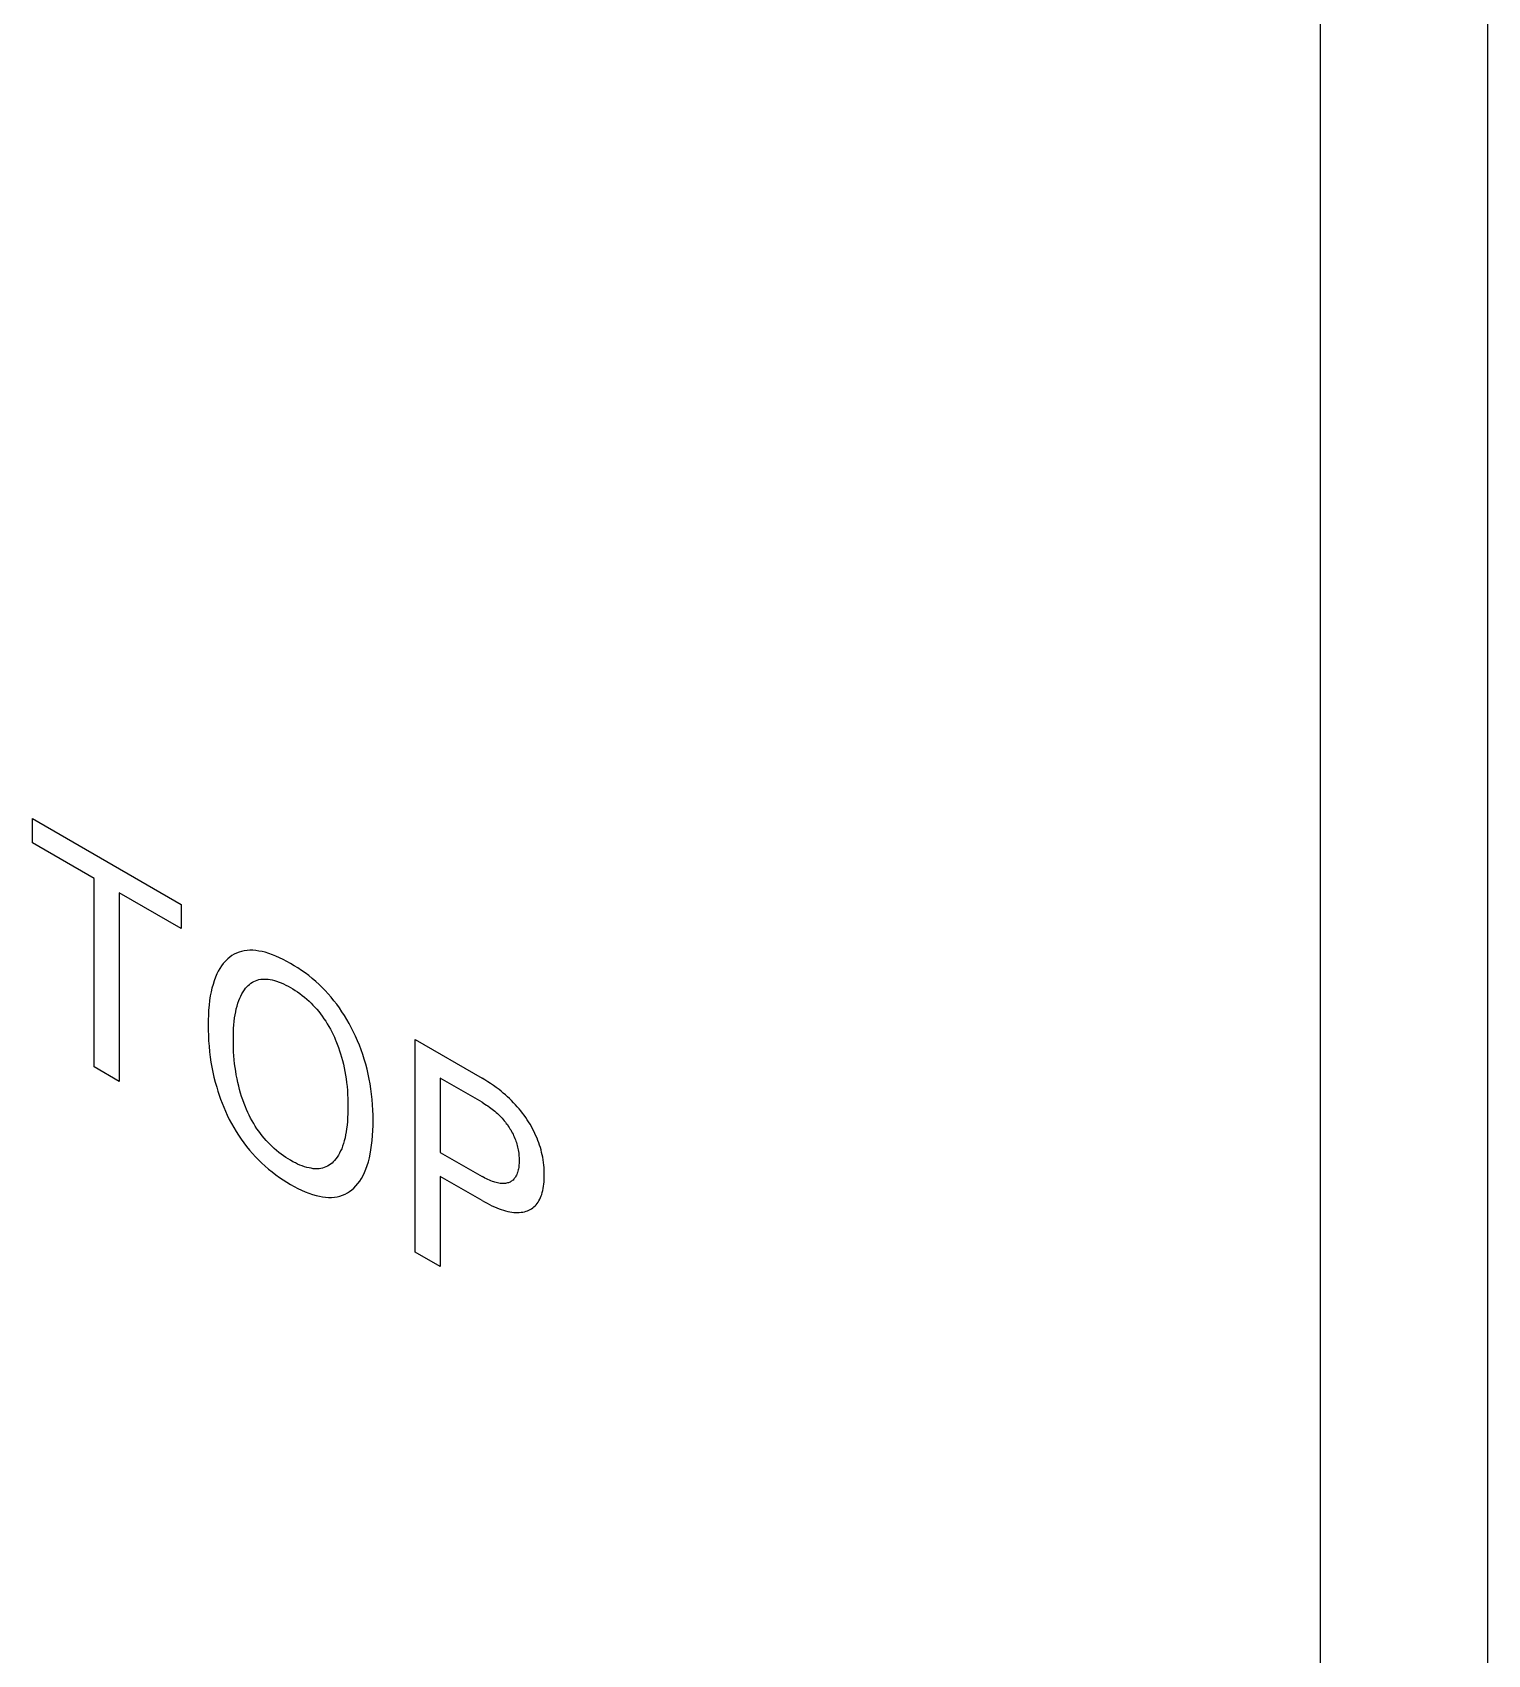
# Model space of a CAD drawing. Extents: x 0 to 420, y 0 to 297.
# Drawn here: x 171.76 to 184.06, y 141.18 to 154.89 of the extents above; entities that cross this region are included whole.
import ezdxf

# ---------------------------------------------------------------- set-up
doc = ezdxf.new("R2010")
doc.units = 0
doc.header["$LTSCALE"] = 23.1
doc.layers.add('40000_ISO', color=7, linetype='CONTINUOUS')

msp = doc.modelspace()

# ---------------------------------------------------------------- linework, layer by layer
at = {"layer": '40000_ISO', "color": 7, "linetype": 'CONTINUOUS'}
for p, q in [((182.65, 155.597), (182.65, 120.487)), ((184.064, 155.597), (184.064, 120.487)), ((171.765, 148.042), (171.765, 148.246)), ((171.765, 148.246), (173.021, 147.521)), ((172.286, 147.741), (171.765, 148.042)), ((172.286, 146.148), (172.286, 147.741)), ((172.499, 147.618), (172.499, 146.025)), ((173.021, 147.317), (172.499, 147.618)), ((173.021, 147.521), (173.021, 147.317)), ((173.377, 147.021), (173.362, 147.001)), ((173.393, 147.039), (173.377, 147.021)), ((173.41, 147.056), (173.393, 147.039)), ((173.415, 147.061), (173.41, 147.056)), ((173.433, 147.075), (173.415, 147.061)), ((173.451, 147.088), (173.433, 147.075)), ((173.47, 147.099), (173.451, 147.088)), ((173.49, 147.109), (173.47, 147.099)), ((173.511, 147.117), (173.49, 147.109)), ((173.533, 147.124), (173.511, 147.117)), ((173.555, 147.129), (173.533, 147.124)), ((173.579, 147.132), (173.555, 147.129)), ((173.603, 147.133), (173.579, 147.132)), ((173.628, 147.133), (173.603, 147.133)), ((173.653, 147.131), (173.628, 147.133)), ((173.679, 147.127), (173.653, 147.131)), ((173.706, 147.122), (173.679, 147.127)), ((173.732, 147.116), (173.706, 147.122)), ((173.762, 147.107), (173.732, 147.116)), ((173.793, 147.096), (173.762, 147.107)), ((173.823, 147.084), (173.793, 147.096)), ((173.854, 147.07), (173.823, 147.084)), ((173.885, 147.055), (173.854, 147.07)), ((173.916, 147.039), (173.885, 147.055)), ((173.947, 147.022), (173.916, 147.039)), ((173.978, 147.003), (173.947, 147.022)), ((174.008, 146.984), (173.978, 147.003)), ((173.3, 146.876), (173.291, 146.845)), ((173.311, 146.906), (173.3, 146.876)), ((173.323, 146.934), (173.311, 146.906)), ((173.335, 146.957), (173.323, 146.934)), ((173.348, 146.98), (173.335, 146.957)), ((173.362, 147.001), (173.348, 146.98)), ((173.624, 146.863), (173.637, 146.87)), ((173.637, 146.87), (173.651, 146.876)), ((173.651, 146.876), (173.665, 146.881)), ((173.665, 146.881), (173.679, 146.885)), ((173.679, 146.885), (173.694, 146.888)), ((173.694, 146.888), (173.71, 146.889)), ((173.71, 146.889), (173.725, 146.89)), ((173.725, 146.89), (173.741, 146.89)), ((173.741, 146.89), (173.758, 146.888)), ((173.758, 146.888), (173.774, 146.886)), ((173.774, 146.886), (173.791, 146.883)), ((173.791, 146.883), (173.81, 146.878)), ((173.81, 146.878), (173.829, 146.872)), ((173.829, 146.872), (173.849, 146.865)), ((174.039, 146.963), (174.008, 146.984)), ((174.07, 146.942), (174.039, 146.963)), ((174.1, 146.919), (174.07, 146.942)), ((174.13, 146.894), (174.1, 146.919)), ((174.16, 146.869), (174.13, 146.894)), ((174.187, 146.844), (174.16, 146.869)), ((173.268, 146.747), (173.262, 146.708)), ((173.275, 146.781), (173.268, 146.747)), ((173.282, 146.813), (173.275, 146.781)), ((173.291, 146.845), (173.282, 146.813)), ((173.517, 146.727), (173.526, 146.746)), ((173.526, 146.746), (173.535, 146.764)), ((173.535, 146.764), (173.545, 146.781)), ((173.545, 146.781), (173.556, 146.798)), ((173.556, 146.798), (173.567, 146.813)), ((173.567, 146.813), (173.578, 146.824)), ((173.578, 146.824), (173.588, 146.835)), ((173.588, 146.835), (173.6, 146.845)), ((173.6, 146.845), (173.612, 146.854)), ((173.612, 146.854), (173.624, 146.863)), ((173.849, 146.865), (173.868, 146.858)), ((173.868, 146.858), (173.888, 146.849)), ((173.888, 146.849), (173.907, 146.839)), ((173.907, 146.839), (173.927, 146.829)), ((173.927, 146.829), (173.947, 146.818)), ((173.947, 146.818), (173.966, 146.806)), ((173.966, 146.806), (173.986, 146.794)), ((173.986, 146.794), (174.006, 146.781)), ((174.006, 146.781), (174.026, 146.767)), ((174.026, 146.767), (174.045, 146.752)), ((174.045, 146.752), (174.064, 146.736)), ((174.064, 146.736), (174.084, 146.72)), ((174.213, 146.819), (174.187, 146.844)), ((174.239, 146.793), (174.213, 146.819)), ((174.264, 146.765), (174.239, 146.793)), ((174.289, 146.737), (174.264, 146.765)), ((174.313, 146.707), (174.289, 146.737)), ((173.254, 146.627), (173.252, 146.586)), ((173.258, 146.668), (173.254, 146.627)), ((173.262, 146.708), (173.258, 146.668)), ((173.478, 146.588), (173.483, 146.613)), ((173.483, 146.613), (173.488, 146.638)), ((173.488, 146.638), (173.495, 146.662)), ((173.495, 146.662), (173.501, 146.685)), ((173.501, 146.685), (173.509, 146.708)), ((173.509, 146.708), (173.517, 146.727)), ((174.084, 146.72), (174.103, 146.703)), ((174.103, 146.703), (174.12, 146.687)), ((174.12, 146.687), (174.136, 146.67)), ((174.136, 146.67), (174.153, 146.652)), ((174.153, 146.652), (174.169, 146.634)), ((174.169, 146.634), (174.185, 146.615)), ((174.185, 146.615), (174.2, 146.596)), ((174.2, 146.596), (174.215, 146.576)), ((174.337, 146.677), (174.313, 146.707)), ((174.359, 146.646), (174.337, 146.677)), ((174.381, 146.614), (174.359, 146.646)), ((174.402, 146.582), (174.381, 146.614)), ((173.252, 146.586), (173.25, 146.544)), ((173.25, 146.544), (173.25, 146.501)), ((173.25, 146.501), (173.25, 146.457)), ((173.25, 146.457), (173.252, 146.412)), ((173.464, 146.439), (173.465, 146.471)), ((173.465, 146.471), (173.468, 146.502)), ((173.468, 146.502), (173.471, 146.532)), ((173.471, 146.532), (173.474, 146.562)), ((173.474, 146.562), (173.478, 146.588)), ((174.215, 146.576), (174.229, 146.555)), ((174.229, 146.555), (174.244, 146.534)), ((174.244, 146.534), (174.257, 146.512)), ((174.257, 146.512), (174.27, 146.49)), ((174.27, 146.49), (174.283, 146.467)), ((174.283, 146.467), (174.295, 146.444)), ((174.422, 146.549), (174.402, 146.582)), ((174.441, 146.515), (174.422, 146.549)), ((174.46, 146.481), (174.441, 146.515)), ((174.477, 146.447), (174.46, 146.481)), ((173.252, 146.412), (173.254, 146.368)), ((173.254, 146.368), (173.258, 146.322)), ((173.258, 146.322), (173.262, 146.276)), ((173.463, 146.408), (173.464, 146.439)), ((173.463, 146.375), (173.463, 146.408)), ((173.463, 146.342), (173.463, 146.375)), ((173.464, 146.309), (173.463, 146.342)), ((174.295, 146.444), (174.306, 146.421)), ((174.306, 146.421), (174.317, 146.398)), ((174.317, 146.398), (174.327, 146.374)), ((174.327, 146.374), (174.33, 146.367)), ((174.33, 146.367), (174.341, 146.339)), ((174.341, 146.339), (174.352, 146.312)), ((174.495, 146.408), (174.477, 146.447)), ((174.513, 146.369), (174.495, 146.408)), ((174.529, 146.33), (174.513, 146.369)), ((174.544, 146.291), (174.529, 146.33)), ((175, 144.582), (175, 146.378)), ((175, 146.378), (175.565, 146.052)), ((173.262, 146.276), (173.268, 146.23)), ((173.268, 146.23), (173.274, 146.188)), ((173.274, 146.188), (173.281, 146.146)), ((173.465, 146.275), (173.464, 146.309)), ((173.468, 146.241), (173.465, 146.275)), ((173.47, 146.207), (173.468, 146.241)), ((173.474, 146.172), (173.47, 146.207)), ((174.352, 146.312), (174.361, 146.284)), ((174.361, 146.284), (174.37, 146.257)), ((174.37, 146.257), (174.378, 146.229)), ((174.378, 146.229), (174.385, 146.202)), ((174.385, 146.202), (174.393, 146.171)), ((174.557, 146.252), (174.544, 146.291)), ((174.57, 146.212), (174.557, 146.252)), ((174.582, 146.17), (174.57, 146.212)), ((172.499, 146.025), (172.286, 146.148)), ((173.281, 146.146), (173.29, 146.104)), ((173.29, 146.104), (173.299, 146.061)), ((173.299, 146.061), (173.31, 146.019)), ((173.478, 146.141), (173.474, 146.172)), ((173.483, 146.11), (173.478, 146.141)), ((173.488, 146.079), (173.483, 146.11)), ((173.494, 146.047), (173.488, 146.079)), ((173.501, 146.016), (173.494, 146.047)), ((174.393, 146.171), (174.4, 146.139)), ((174.4, 146.139), (174.406, 146.108)), ((174.406, 146.108), (174.412, 146.077)), ((174.412, 146.077), (174.416, 146.046)), ((174.416, 146.046), (174.42, 146.016)), ((174.594, 146.128), (174.582, 146.17)), ((174.603, 146.086), (174.594, 146.128)), ((174.612, 146.044), (174.603, 146.086)), ((174.62, 146.003), (174.612, 146.044)), ((175.212, 146.052), (175.212, 145.425)), ((175.565, 145.848), (175.212, 146.052)), ((175.589, 146.037), (175.565, 146.052)), ((173.31, 146.019), (173.322, 145.976)), ((173.322, 145.976), (173.332, 145.942)), ((173.332, 145.942), (173.343, 145.908)), ((173.343, 145.908), (173.355, 145.874)), ((173.508, 145.984), (173.501, 146.016)), ((173.516, 145.955), (173.508, 145.984)), ((173.524, 145.926), (173.516, 145.955)), ((173.533, 145.897), (173.524, 145.926)), ((174.42, 146.016), (174.424, 145.982)), ((174.424, 145.982), (174.427, 145.948)), ((174.427, 145.948), (174.429, 145.915)), ((174.429, 145.915), (174.431, 145.881)), ((174.626, 145.962), (174.62, 146.003)), ((174.632, 145.916), (174.626, 145.962)), ((174.637, 145.871), (174.632, 145.916)), ((175.613, 146.022), (175.589, 146.037)), ((175.637, 146.007), (175.613, 146.022)), ((175.661, 145.991), (175.637, 146.007)), ((175.685, 145.973), (175.661, 145.991)), ((175.709, 145.955), (175.685, 145.973)), ((175.727, 145.941), (175.709, 145.955)), ((175.745, 145.926), (175.727, 145.941)), ((175.762, 145.911), (175.745, 145.926)), ((175.78, 145.895), (175.762, 145.911)), ((173.355, 145.874), (173.368, 145.84)), ((173.368, 145.84), (173.382, 145.806)), ((173.382, 145.806), (173.397, 145.772)), ((173.397, 145.772), (173.412, 145.739)), ((173.543, 145.868), (173.533, 145.897)), ((173.554, 145.839), (173.543, 145.868)), ((173.565, 145.81), (173.554, 145.839)), ((173.575, 145.786), (173.565, 145.81)), ((173.586, 145.762), (173.575, 145.786)), ((174.431, 145.881), (174.431, 145.849)), ((174.431, 145.849), (174.432, 145.816)), ((174.432, 145.783), (174.431, 145.751)), ((174.432, 145.816), (174.432, 145.783)), ((174.64, 145.826), (174.637, 145.871)), ((174.643, 145.782), (174.64, 145.826)), ((174.644, 145.739), (174.643, 145.782)), ((175.565, 145.848), (175.578, 145.84)), ((175.578, 145.84), (175.59, 145.833)), ((175.59, 145.833), (175.603, 145.825)), ((175.603, 145.825), (175.615, 145.817)), ((175.615, 145.817), (175.627, 145.808)), ((175.627, 145.808), (175.64, 145.799)), ((175.64, 145.799), (175.652, 145.79)), ((175.652, 145.79), (175.663, 145.781)), ((175.663, 145.781), (175.674, 145.772)), ((175.674, 145.772), (175.684, 145.763)), ((175.797, 145.879), (175.78, 145.895)), ((175.815, 145.862), (175.797, 145.879)), ((175.832, 145.844), (175.815, 145.862)), ((175.847, 145.828), (175.832, 145.844)), ((175.863, 145.811), (175.847, 145.828)), ((175.878, 145.793), (175.863, 145.811)), ((175.892, 145.775), (175.878, 145.793)), ((175.907, 145.757), (175.892, 145.775)), ((173.412, 145.739), (173.429, 145.704)), ((173.429, 145.704), (173.447, 145.669)), ((173.447, 145.669), (173.466, 145.635)), ((173.466, 145.635), (173.487, 145.602)), ((173.597, 145.738), (173.586, 145.762)), ((173.609, 145.715), (173.597, 145.738)), ((173.622, 145.692), (173.609, 145.715)), ((173.635, 145.669), (173.622, 145.692)), ((173.648, 145.647), (173.635, 145.669)), ((173.662, 145.625), (173.648, 145.647)), ((174.424, 145.656), (174.42, 145.625)), ((174.427, 145.687), (174.424, 145.656)), ((174.429, 145.719), (174.427, 145.687)), ((174.431, 145.751), (174.429, 145.719)), ((174.643, 145.609), (174.644, 145.652)), ((174.645, 145.696), (174.644, 145.739)), ((174.644, 145.652), (174.645, 145.696)), ((175.684, 145.763), (175.695, 145.753)), ((175.695, 145.753), (175.705, 145.744)), ((175.705, 145.744), (175.716, 145.733)), ((175.716, 145.733), (175.726, 145.723)), ((175.726, 145.723), (175.735, 145.713)), ((175.735, 145.713), (175.744, 145.703)), ((175.744, 145.703), (175.753, 145.692)), ((175.753, 145.692), (175.762, 145.681)), ((175.762, 145.681), (175.77, 145.67)), ((175.77, 145.67), (175.779, 145.659)), ((175.779, 145.659), (175.787, 145.647)), ((175.787, 145.647), (175.794, 145.636)), ((175.794, 145.636), (175.801, 145.625)), ((175.921, 145.738), (175.907, 145.757)), ((175.935, 145.719), (175.921, 145.738)), ((175.947, 145.7), (175.935, 145.719)), ((175.959, 145.682), (175.947, 145.7)), ((175.971, 145.663), (175.959, 145.682)), ((175.982, 145.644), (175.971, 145.663)), ((175.992, 145.625), (175.982, 145.644)), ((173.487, 145.602), (173.507, 145.569)), ((173.507, 145.569), (173.529, 145.536)), ((173.529, 145.536), (173.552, 145.505)), ((173.552, 145.505), (173.575, 145.474)), ((173.677, 145.604), (173.662, 145.625)), ((173.692, 145.584), (173.677, 145.604)), ((173.707, 145.564), (173.692, 145.584)), ((173.723, 145.545), (173.707, 145.564)), ((173.739, 145.526), (173.723, 145.545)), ((173.756, 145.508), (173.739, 145.526)), ((173.773, 145.491), (173.756, 145.508)), ((174.394, 145.499), (174.386, 145.476)), ((174.401, 145.523), (174.394, 145.499)), ((174.407, 145.548), (174.401, 145.523)), ((174.412, 145.573), (174.407, 145.548)), ((174.417, 145.599), (174.412, 145.573)), ((174.42, 145.625), (174.417, 145.599)), ((174.632, 145.485), (174.637, 145.526)), ((174.637, 145.526), (174.64, 145.567)), ((174.64, 145.567), (174.643, 145.609)), ((175.801, 145.625), (175.808, 145.614)), ((175.808, 145.614), (175.814, 145.602)), ((175.814, 145.602), (175.821, 145.591)), ((175.821, 145.591), (175.827, 145.579)), ((175.827, 145.579), (175.832, 145.567)), ((175.832, 145.567), (175.838, 145.555)), ((175.838, 145.555), (175.843, 145.543)), ((175.843, 145.543), (175.847, 145.531)), ((175.847, 145.531), (175.852, 145.519)), ((175.852, 145.519), (175.856, 145.507)), ((175.856, 145.507), (175.859, 145.495)), ((175.859, 145.495), (175.863, 145.482)), ((176.003, 145.605), (175.992, 145.625)), ((176.012, 145.585), (176.003, 145.605)), ((176.021, 145.565), (176.012, 145.585)), ((176.03, 145.545), (176.021, 145.565)), ((176.038, 145.525), (176.03, 145.545)), ((176.045, 145.505), (176.038, 145.525)), ((176.052, 145.485), (176.045, 145.505)), ((173.575, 145.474), (173.6, 145.444)), ((173.6, 145.444), (173.625, 145.415)), ((173.625, 145.415), (173.65, 145.387)), ((173.65, 145.387), (173.677, 145.36)), ((173.677, 145.36), (173.703, 145.334)), ((173.79, 145.474), (173.773, 145.491)), ((173.809, 145.457), (173.79, 145.474)), ((173.828, 145.44), (173.809, 145.457)), ((173.848, 145.424), (173.828, 145.44)), ((173.867, 145.41), (173.848, 145.424)), ((173.887, 145.395), (173.867, 145.41)), ((173.907, 145.382), (173.887, 145.395)), ((173.927, 145.37), (173.907, 145.382)), ((173.947, 145.358), (173.927, 145.37)), ((173.967, 145.346), (173.947, 145.358)), ((174.329, 145.369), (174.319, 145.356)), ((174.341, 145.384), (174.329, 145.369)), ((174.351, 145.401), (174.341, 145.384)), ((174.361, 145.418), (174.351, 145.401)), ((174.37, 145.437), (174.361, 145.418)), ((174.379, 145.456), (174.37, 145.437)), ((174.386, 145.476), (174.379, 145.456)), ((174.605, 145.345), (174.613, 145.378)), ((174.613, 145.378), (174.62, 145.411)), ((174.62, 145.411), (174.626, 145.445)), ((174.626, 145.445), (174.632, 145.485)), ((175.212, 145.425), (175.565, 145.221)), ((175.863, 145.482), (175.866, 145.47)), ((175.866, 145.47), (175.868, 145.458)), ((175.868, 145.458), (175.871, 145.445)), ((175.871, 145.445), (175.873, 145.432)), ((175.873, 145.432), (175.875, 145.419)), ((175.875, 145.419), (175.876, 145.406)), ((175.876, 145.406), (175.877, 145.394)), ((175.877, 145.394), (175.878, 145.381)), ((175.878, 145.381), (175.878, 145.369)), ((175.878, 145.369), (175.878, 145.356)), ((176.058, 145.465), (176.052, 145.485)), ((176.064, 145.445), (176.058, 145.465)), ((176.069, 145.424), (176.064, 145.445)), ((176.074, 145.405), (176.069, 145.424)), ((176.078, 145.383), (176.074, 145.405)), ((176.082, 145.361), (176.078, 145.383)), ((176.085, 145.34), (176.082, 145.361)), ((173.703, 145.334), (173.73, 145.31)), ((173.73, 145.31), (173.76, 145.284)), ((173.76, 145.284), (173.791, 145.259)), ((173.791, 145.259), (173.822, 145.235)), ((173.822, 145.235), (173.853, 145.213)), ((173.987, 145.336), (173.967, 145.346)), ((174.006, 145.326), (173.987, 145.336)), ((174.026, 145.318), (174.006, 145.326)), ((174.046, 145.31), (174.026, 145.318)), ((174.065, 145.303), (174.046, 145.31)), ((174.085, 145.297), (174.065, 145.303)), ((174.104, 145.293), (174.085, 145.297)), ((174.121, 145.29), (174.104, 145.293)), ((174.138, 145.287), (174.121, 145.29)), ((174.154, 145.286), (174.138, 145.287)), ((174.171, 145.286), (174.154, 145.286)), ((174.187, 145.287), (174.171, 145.286)), ((174.202, 145.289), (174.187, 145.287)), ((174.217, 145.292), (174.202, 145.289)), ((174.231, 145.296), (174.217, 145.292)), ((174.246, 145.302), (174.231, 145.296)), ((174.259, 145.308), (174.246, 145.302)), ((174.273, 145.316), (174.259, 145.308)), ((174.285, 145.325), (174.273, 145.316)), ((174.297, 145.334), (174.285, 145.325)), ((174.308, 145.345), (174.297, 145.334)), ((174.319, 145.356), (174.308, 145.345)), ((174.546, 145.205), (174.56, 145.229)), ((174.56, 145.229), (174.572, 145.254)), ((174.572, 145.254), (174.584, 145.283)), ((174.584, 145.283), (174.595, 145.314)), ((174.595, 145.314), (174.605, 145.345)), ((175.212, 145.221), (175.212, 144.459)), ((175.565, 145.018), (175.212, 145.221)), ((175.578, 145.214), (175.565, 145.221)), ((175.852, 145.223), (175.848, 145.216)), ((175.856, 145.231), (175.852, 145.223)), ((175.86, 145.239), (175.856, 145.231)), ((175.863, 145.248), (175.86, 145.239)), ((175.866, 145.256), (175.863, 145.248)), ((175.868, 145.265), (175.866, 145.256)), ((175.871, 145.276), (175.868, 145.265)), ((175.873, 145.287), (175.871, 145.276)), ((175.875, 145.298), (175.873, 145.287)), ((175.876, 145.309), (175.875, 145.298)), ((175.877, 145.32), (175.876, 145.309)), ((175.878, 145.332), (175.877, 145.32)), ((175.878, 145.356), (175.878, 145.344)), ((175.878, 145.344), (175.878, 145.332)), ((176.087, 145.318), (176.085, 145.34)), ((176.089, 145.297), (176.087, 145.318)), ((176.09, 145.277), (176.089, 145.297)), ((176.091, 145.256), (176.09, 145.277)), ((176.091, 145.236), (176.091, 145.256)), ((176.091, 145.216), (176.091, 145.236)), ((173.853, 145.213), (173.884, 145.192)), ((173.884, 145.192), (173.915, 145.173)), ((173.915, 145.173), (173.947, 145.154)), ((173.947, 145.154), (173.978, 145.136)), ((173.978, 145.136), (174.009, 145.12)), ((174.009, 145.12), (174.04, 145.105)), ((174.04, 145.105), (174.071, 145.091)), ((174.071, 145.091), (174.102, 145.079)), ((174.427, 145.082), (174.446, 145.094)), ((174.446, 145.094), (174.464, 145.108)), ((174.464, 145.108), (174.481, 145.123)), ((174.481, 145.123), (174.499, 145.141)), ((174.499, 145.141), (174.516, 145.161)), ((174.516, 145.161), (174.532, 145.182)), ((174.532, 145.182), (174.546, 145.205)), ((175.59, 145.208), (175.578, 145.214)), ((175.603, 145.201), (175.59, 145.208)), ((175.615, 145.195), (175.603, 145.201)), ((175.628, 145.189), (175.615, 145.195)), ((175.64, 145.184), (175.628, 145.189)), ((175.653, 145.179), (175.64, 145.184)), ((175.664, 145.175), (175.653, 145.179)), ((175.674, 145.172), (175.664, 145.175)), ((175.685, 145.169), (175.674, 145.172)), ((175.696, 145.166), (175.685, 145.169)), ((175.706, 145.164), (175.696, 145.166)), ((175.717, 145.163), (175.706, 145.164)), ((175.727, 145.162), (175.717, 145.163)), ((175.736, 145.161), (175.727, 145.162)), ((175.745, 145.161), (175.736, 145.161)), ((175.754, 145.161), (175.745, 145.161)), ((175.763, 145.162), (175.754, 145.161)), ((175.771, 145.164), (175.763, 145.162)), ((175.78, 145.166), (175.771, 145.164)), ((175.788, 145.168), (175.78, 145.166)), ((175.795, 145.171), (175.788, 145.168)), ((175.802, 145.174), (175.795, 145.171)), ((175.809, 145.178), (175.802, 145.174)), ((175.815, 145.182), (175.809, 145.178)), ((175.821, 145.186), (175.815, 145.182)), ((175.827, 145.191), (175.821, 145.186)), ((175.833, 145.197), (175.827, 145.191)), ((175.838, 145.203), (175.833, 145.197)), ((175.843, 145.209), (175.838, 145.203)), ((175.848, 145.216), (175.843, 145.209)), ((176.07, 145.07), (176.074, 145.085)), ((176.074, 145.085), (176.078, 145.102)), ((176.078, 145.102), (176.082, 145.12)), ((176.082, 145.12), (176.085, 145.139)), ((176.085, 145.139), (176.087, 145.157)), ((176.087, 145.157), (176.089, 145.176)), ((176.089, 145.176), (176.09, 145.196)), ((176.09, 145.196), (176.091, 145.216)), ((174.102, 145.079), (174.133, 145.069)), ((174.133, 145.069), (174.163, 145.06)), ((174.163, 145.06), (174.19, 145.054)), ((174.19, 145.054), (174.216, 145.049)), ((174.216, 145.049), (174.242, 145.046)), ((174.242, 145.046), (174.268, 145.044)), ((174.268, 145.044), (174.293, 145.044)), ((174.293, 145.044), (174.318, 145.046)), ((174.318, 145.046), (174.341, 145.05)), ((174.341, 145.05), (174.364, 145.055)), ((174.364, 145.055), (174.386, 145.062)), ((174.386, 145.062), (174.407, 145.071)), ((174.407, 145.071), (174.427, 145.082)), ((175.565, 145.018), (175.586, 145.006)), ((175.586, 145.006), (175.607, 144.995)), ((175.607, 144.995), (175.628, 144.984)), ((175.628, 144.984), (175.648, 144.974)), ((175.648, 144.974), (175.669, 144.965)), ((175.669, 144.965), (175.69, 144.956)), ((175.69, 144.956), (175.71, 144.948)), ((175.71, 144.948), (175.728, 144.941)), ((175.972, 144.942), (175.983, 144.948)), ((175.983, 144.948), (175.994, 144.956)), ((175.994, 144.956), (176.004, 144.964)), ((176.004, 144.964), (176.013, 144.972)), ((176.013, 144.972), (176.022, 144.982)), ((176.022, 144.982), (176.031, 144.993)), ((176.031, 144.993), (176.039, 145.004)), ((176.039, 145.004), (176.046, 145.016)), ((176.046, 145.016), (176.053, 145.029)), ((176.053, 145.029), (176.059, 145.042)), ((176.059, 145.042), (176.065, 145.056)), ((176.065, 145.056), (176.07, 145.07)), ((175.728, 144.941), (175.747, 144.935)), ((175.747, 144.935), (175.764, 144.93)), ((175.764, 144.93), (175.782, 144.926)), ((175.782, 144.926), (175.8, 144.922)), ((175.8, 144.922), (175.817, 144.919)), ((175.817, 144.919), (175.834, 144.917)), ((175.834, 144.917), (175.85, 144.916)), ((175.85, 144.916), (175.865, 144.916)), ((175.865, 144.916), (175.88, 144.917)), ((175.88, 144.917), (175.895, 144.918)), ((175.895, 144.918), (175.909, 144.92)), ((175.909, 144.92), (175.923, 144.923)), ((175.923, 144.923), (175.937, 144.927)), ((175.937, 144.927), (175.949, 144.931)), ((175.949, 144.931), (175.961, 144.936)), ((175.961, 144.936), (175.972, 144.942)), ((175.212, 144.459), (175, 144.582))]:
    msp.add_line(p, q, dxfattribs=at)

doc.saveas('drawing.dxf')
